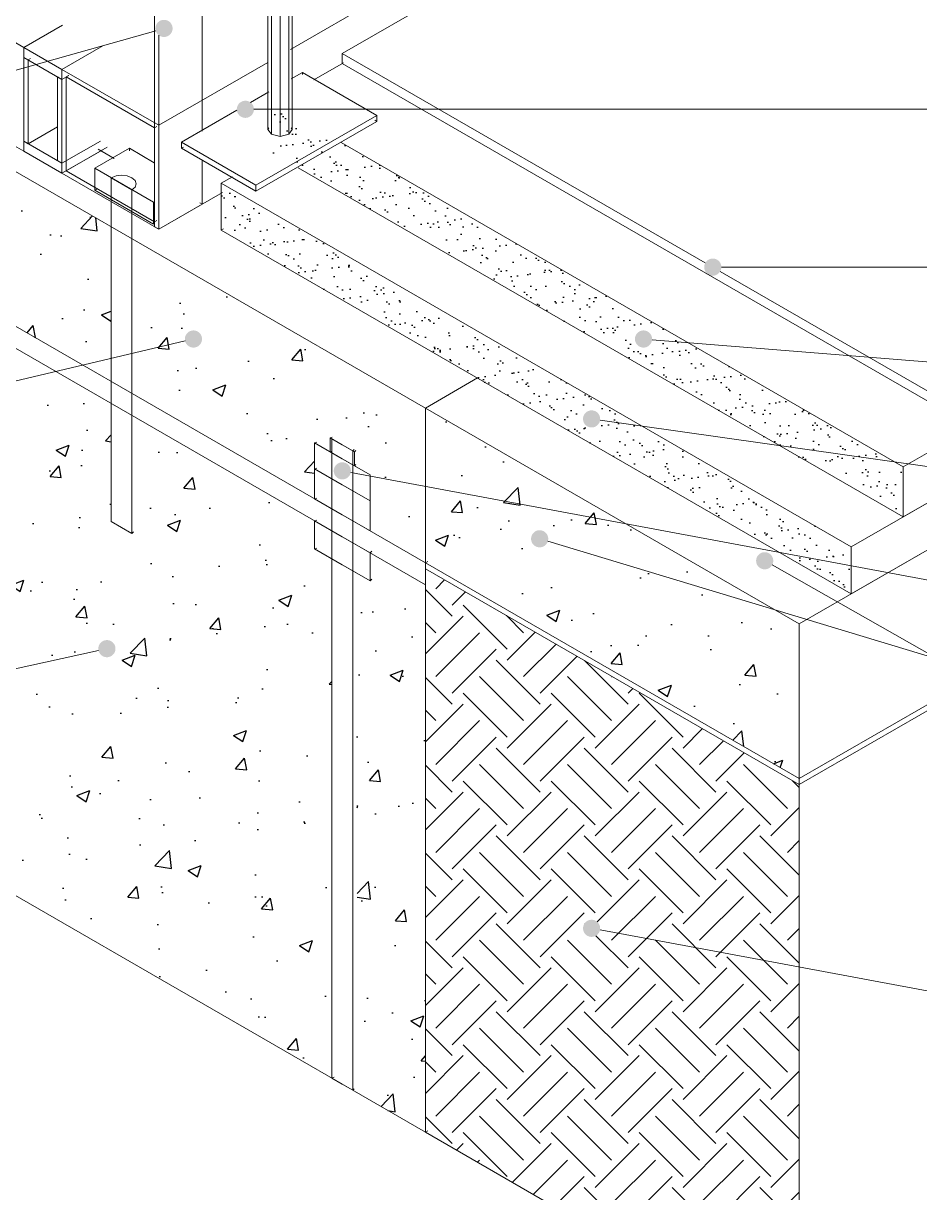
# Model space of a CAD drawing. Header units: millimetres. Extents: x 0 to 297, y 0 to 420.
# Drawn here: x 90.25 to 126.86, y 58.61 to 106.4 of the extents above; entities that cross this region are included whole.
import ezdxf

# ---------------------------------------------------------------- set-up
doc = ezdxf.new("R2010")
doc.units = ezdxf.units.MM
for name, color, linetype in [('2-DETALLES-ARISTAS', 7, 'Continuous'), ('2-DETALLES-RAYADOS', 8, 'Continuous'), ('3-TEXTOS', 7, 'Continuous')]:
    doc.layers.add(name, color=color, linetype=linetype)

msp = doc.modelspace()

# ---------------------------------------------------------------- hatches: boundary and pattern name
at = {"layer": '2-DETALLES-RAYADOS'}
h = msp.add_hatch(dxfattribs=at)
h.set_pattern_fill('AR-CONC', scale=0.03)
h.paths.add_polyline_path([(93.838, 91.765), (93.838, 98.093), (78.317, 107.054), (78.317, 100.726)])
h = msp.add_hatch(dxfattribs=at)
h.set_pattern_fill('AR-SAND', scale=0.02)
h.paths.add_polyline_path([(126.188, 88.275), (126.188, 88.275), (100.449, 103.135), (100.449, 101.094), (100.449, 101.094), (126.188, 86.233)])
h.paths.add_polyline_path([(115.929, 93.468), (115.924, 93.434), (115.916, 93.401), (115.904, 93.368), (115.89, 93.337), (115.872, 93.308), (115.852, 93.28), (115.829, 93.255), (115.803, 93.232), (115.776, 93.211), (115.746, 93.194), (115.715, 93.179), (115.683, 93.167), (115.649, 93.159), (115.616, 93.154), (115.581, 93.152), (115.547, 93.154), (115.513, 93.159), (115.48, 93.167), (115.447, 93.179), (115.416, 93.194), (115.387, 93.211), (115.359, 93.232), (115.334, 93.255), (115.31, 93.28), (115.29, 93.308), (115.273, 93.337), (115.258, 93.368), (115.246, 93.401), (115.238, 93.434), (115.233, 93.468), (115.231, 93.502), (115.233, 93.537), (115.238, 93.571), (115.246, 93.604), (115.258, 93.636), (115.273, 93.668), (115.29, 93.697), (115.31, 93.724), (115.334, 93.75), (115.359, 93.773), (115.387, 93.793), (115.416, 93.811), (115.447, 93.826), (115.48, 93.837), (115.513, 93.846), (115.547, 93.851), (115.581, 93.852), (115.616, 93.851), (115.649, 93.846), (115.683, 93.837), (115.715, 93.826), (115.746, 93.811), (115.776, 93.793), (115.803, 93.773), (115.829, 93.75), (115.852, 93.724), (115.872, 93.697), (115.89, 93.668), (115.904, 93.636), (115.916, 93.604), (115.924, 93.571), (115.929, 93.537), (115.931, 93.502)])
h = msp.add_hatch(dxfattribs=at)
h.set_pattern_fill('AR-CONC', scale=0.03)
h.paths.add_polyline_path([(93.838, 86.05), (93.838, 90.867), (83.926, 96.589), (78.317, 99.828), (78.317, 77.456), (102.854, 63.29), (102.854, 84.519), (102.146, 84.927), (102.146, 86.07), (102.854, 85.662), (102.854, 85.662), (94.862, 90.276), (94.862, 85.805), (94.817, 85.672), (94.686, 85.56), (93.838, 86.05)])
h.paths.add_polyline_path([(82.266, 87.555), (82.258, 87.522), (82.246, 87.49), (82.232, 87.459), (82.214, 87.429), (82.194, 87.402), (82.171, 87.376), (82.145, 87.353), (82.118, 87.333), (82.088, 87.315), (82.057, 87.3), (82.025, 87.289), (81.991, 87.28), (81.958, 87.275), (81.923, 87.274), (81.889, 87.275), (81.855, 87.28), (81.822, 87.289), (81.789, 87.3), (81.758, 87.315), (81.729, 87.333), (81.701, 87.353), (81.676, 87.376), (81.652, 87.402), (81.632, 87.429), (81.614, 87.459), (81.6, 87.49), (81.588, 87.522), (81.58, 87.555), (81.575, 87.589), (81.573, 87.624), (81.575, 87.658), (81.58, 87.692), (81.588, 87.725), (81.6, 87.758), (81.614, 87.789), (81.632, 87.818), (81.652, 87.846), (81.676, 87.871), (81.701, 87.894), (81.729, 87.915), (81.758, 87.932), (81.789, 87.947), (81.822, 87.959), (81.855, 87.967), (81.889, 87.972), (81.923, 87.974), (81.958, 87.972), (81.991, 87.967), (82.025, 87.959), (82.057, 87.947), (82.088, 87.932), (82.118, 87.915), (82.145, 87.894), (82.171, 87.871), (82.194, 87.846), (82.214, 87.818), (82.232, 87.789), (82.246, 87.758), (82.258, 87.725), (82.266, 87.692), (82.271, 87.658), (82.273, 87.624), (82.271, 87.589)])
h.paths.add_polyline_path([(94.009, 80.812), (94.004, 80.779), (93.996, 80.745), (93.984, 80.713), (93.97, 80.682), (93.952, 80.652), (93.932, 80.625), (93.908, 80.599), (93.883, 80.576), (93.855, 80.556), (93.826, 80.538), (93.795, 80.523), (93.762, 80.512), (93.729, 80.503), (93.695, 80.498), (93.661, 80.497), (93.627, 80.498), (93.593, 80.503), (93.56, 80.512), (93.527, 80.523), (93.496, 80.538), (93.466, 80.556), (93.439, 80.576), (93.414, 80.599), (93.39, 80.625), (93.37, 80.652), (93.352, 80.682), (93.338, 80.713), (93.326, 80.745), (93.318, 80.779), (93.313, 80.812), (93.311, 80.847), (93.313, 80.881), (93.318, 80.915), (93.326, 80.948), (93.338, 80.981), (93.352, 81.012), (93.37, 81.041), (93.39, 81.069), (93.414, 81.094), (93.439, 81.118), (93.466, 81.138), (93.496, 81.155), (93.527, 81.17), (93.56, 81.182), (93.593, 81.19), (93.627, 81.195), (93.661, 81.197), (93.695, 81.195), (93.729, 81.19), (93.762, 81.182), (93.795, 81.17), (93.826, 81.155), (93.855, 81.138), (93.883, 81.118), (93.908, 81.094), (93.932, 81.069), (93.952, 81.041), (93.97, 81.012), (93.984, 80.981), (93.996, 80.948), (94.004, 80.915), (94.009, 80.881), (94.011, 80.847)])
h = msp.add_hatch(dxfattribs=at)
h.set_pattern_fill('AR-SAND', scale=0.02)
h.paths.add_polyline_path([(124.067, 83.09), (124.067, 85.009), (98.328, 99.869), (98.328, 97.95), (124.067, 83.09)])
h.paths.add_polyline_path([(113.808, 90.202), (113.803, 90.168), (113.795, 90.135), (113.783, 90.103), (113.768, 90.071), (113.751, 90.042), (113.731, 90.015), (113.707, 89.989), (113.682, 89.966), (113.654, 89.945), (113.625, 89.928), (113.594, 89.913), (113.561, 89.901), (113.528, 89.893), (113.494, 89.888), (113.46, 89.886), (113.425, 89.888), (113.392, 89.893), (113.358, 89.901), (113.326, 89.913), (113.295, 89.928), (113.265, 89.945), (113.238, 89.966), (113.212, 89.989), (113.189, 90.015), (113.169, 90.042), (113.151, 90.071), (113.136, 90.103), (113.125, 90.135), (113.117, 90.168), (113.112, 90.202), (113.11, 90.236), (113.112, 90.271), (113.117, 90.305), (113.125, 90.338), (113.136, 90.37), (113.151, 90.402), (113.169, 90.431), (113.189, 90.458), (113.212, 90.484), (113.238, 90.507), (113.265, 90.528), (113.295, 90.545), (113.326, 90.56), (113.358, 90.571), (113.392, 90.58), (113.425, 90.585), (113.46, 90.586), (113.494, 90.585), (113.528, 90.58), (113.561, 90.571), (113.594, 90.56), (113.625, 90.545), (113.654, 90.528), (113.682, 90.507), (113.707, 90.484), (113.731, 90.458), (113.751, 90.431), (113.768, 90.402), (113.783, 90.37), (113.795, 90.338), (113.803, 90.305), (113.808, 90.271), (113.81, 90.236)])
h = msp.add_hatch(dxfattribs=at)
h.set_pattern_fill('AR-CONC', scale=0.03)
h.paths.add_polyline_path([(102.146, 86.968), (102.146, 88.193), (102.146, 89.254), (102.864, 89.493), (102.888, 89.493), (103.097, 89.563), (103.459, 89.563), (103.668, 89.493), (103.692, 89.493), (104.409, 89.254), (104.823, 88.84), (104.823, 88.362), (104.823, 88.362), (104.823, 88.362), (104.823, 88.362), (104.823, 87.779), (104.823, 87.779), (104.823, 87.301), (104.823, 87.301), (104.823, 87.301), (104.823, 86.076), (104.613, 85.866), (104.823, 85.656), (104.823, 85.423), (106.672, 84.355), (106.672, 90.683), (94.862, 97.502), (94.862, 91.174)])
h.paths.add_polyline_path([(97.532, 93.401), (97.52, 93.368), (97.505, 93.337), (97.488, 93.308), (97.467, 93.28), (97.444, 93.255), (97.418, 93.232), (97.391, 93.211), (97.362, 93.194), (97.33, 93.179), (97.298, 93.167), (97.265, 93.159), (97.231, 93.154), (97.197, 93.152), (97.162, 93.154), (97.128, 93.159), (97.095, 93.167), (97.063, 93.179), (97.031, 93.194), (97.002, 93.211), (96.975, 93.232), (96.949, 93.255), (96.926, 93.28), (96.905, 93.308), (96.888, 93.337), (96.873, 93.368), (96.861, 93.401), (96.853, 93.434), (96.848, 93.468), (96.847, 93.502), (96.848, 93.537), (96.853, 93.571), (96.861, 93.604), (96.873, 93.636), (96.888, 93.668), (96.905, 93.697), (96.926, 93.724), (96.949, 93.75), (96.975, 93.773), (97.002, 93.793), (97.031, 93.811), (97.063, 93.826), (97.095, 93.837), (97.128, 93.846), (97.162, 93.851), (97.197, 93.852), (97.231, 93.851), (97.265, 93.846), (97.298, 93.837), (97.33, 93.826), (97.362, 93.811), (97.391, 93.793), (97.418, 93.773), (97.444, 93.75), (97.467, 93.724), (97.488, 93.697), (97.505, 93.668), (97.52, 93.636), (97.532, 93.604), (97.54, 93.571), (97.545, 93.537), (97.547, 93.502), (97.545, 93.468), (97.54, 93.434)])
h = msp.add_hatch(dxfattribs=at)
h.set_pattern_fill('AR-CONC', scale=0.03)
h.paths.add_polyline_path([(106.672, 84.355), (106.672, 84.355), (121.945, 75.537), (121.945, 81.865), (121.945, 81.865), (121.945, 81.865), (121.945, 81.865), (106.672, 90.683), (106.672, 84.355), (106.672, 84.355)])
h.paths.add_polyline_path([(111.687, 85.303), (111.682, 85.269), (111.674, 85.236), (111.662, 85.204), (111.647, 85.172), (111.63, 85.143), (111.609, 85.116), (111.586, 85.09), (111.56, 85.067), (111.533, 85.046), (111.504, 85.029), (111.472, 85.014), (111.44, 85.002), (111.407, 84.994), (111.373, 84.989), (111.339, 84.987), (111.304, 84.989), (111.27, 84.994), (111.237, 85.002), (111.205, 85.014), (111.173, 85.029), (111.144, 85.046), (111.117, 85.067), (111.091, 85.09), (111.068, 85.116), (111.047, 85.143), (111.03, 85.172), (111.015, 85.204), (111.004, 85.236), (110.995, 85.269), (110.99, 85.303), (110.989, 85.337), (110.99, 85.372), (110.995, 85.406), (111.004, 85.439), (111.015, 85.471), (111.03, 85.503), (111.047, 85.532), (111.068, 85.559), (111.091, 85.585), (111.117, 85.608), (111.144, 85.629), (111.173, 85.646), (111.205, 85.661), (111.237, 85.673), (111.27, 85.681), (111.304, 85.686), (111.339, 85.687), (111.373, 85.686), (111.407, 85.681), (111.44, 85.672), (111.472, 85.661), (111.504, 85.646), (111.533, 85.629), (111.56, 85.608), (111.586, 85.585), (111.609, 85.559), (111.63, 85.532), (111.647, 85.503), (111.662, 85.471), (111.674, 85.439), (111.682, 85.406), (111.687, 85.372), (111.689, 85.337)])
h = msp.add_hatch(dxfattribs=at)
h.set_pattern_fill('AR-CONC', scale=0.03)
h.paths.add_polyline_path([(104.409, 84.764), (103.878, 85.07), (103.878, 85.07), (104.409, 84.764), (104.409, 83.62), (103.878, 83.927), (103.878, 63.045), (103.832, 62.912), (103.702, 62.8), (106.672, 61.085), (106.672, 61.085), (106.672, 83.457), (104.823, 84.525), (104.823, 84.035), (104.409, 83.62)])
h = msp.add_hatch(dxfattribs=at)
h.set_pattern_fill('EARTH', scale=0.4, angle=45)
h.paths.add_polyline_path([(106.672, 84.11), (106.672, 84.11), (106.672, 61.085), (121.945, 52.267), (121.945, 75.292)])
h.paths.add_polyline_path([(113.808, 69.381), (113.803, 69.348), (113.795, 69.314), (113.783, 69.282), (113.768, 69.251), (113.751, 69.221), (113.731, 69.194), (113.707, 69.168), (113.682, 69.145), (113.654, 69.125), (113.625, 69.107), (113.594, 69.093), (113.561, 69.081), (113.528, 69.073), (113.494, 69.068), (113.46, 69.066), (113.425, 69.068), (113.392, 69.073), (113.358, 69.081), (113.326, 69.093), (113.295, 69.107), (113.265, 69.125), (113.238, 69.145), (113.212, 69.168), (113.189, 69.194), (113.169, 69.221), (113.151, 69.251), (113.136, 69.282), (113.125, 69.314), (113.117, 69.348), (113.112, 69.381), (113.11, 69.416), (113.112, 69.45), (113.117, 69.484), (113.125, 69.517), (113.136, 69.55), (113.151, 69.581), (113.169, 69.61), (113.189, 69.638), (113.212, 69.663), (113.238, 69.687), (113.265, 69.707), (113.295, 69.725), (113.326, 69.739), (113.358, 69.751), (113.392, 69.759), (113.425, 69.764), (113.46, 69.766), (113.494, 69.764), (113.528, 69.759), (113.561, 69.751), (113.594, 69.739), (113.625, 69.725), (113.654, 69.707), (113.682, 69.687), (113.707, 69.663), (113.731, 69.638), (113.751, 69.61), (113.768, 69.581), (113.783, 69.55), (113.795, 69.517), (113.803, 69.484), (113.808, 69.45), (113.81, 69.416)])
at = {"layer": '3-TEXTOS'}
h = msp.add_hatch(color=7, dxfattribs=at)
h.dxf.hatch_style = 1
h.paths.add_polyline_path([(96.344, 106.199), (96.343, 106.164), (96.338, 106.131), (96.329, 106.097), (96.318, 106.065), (96.303, 106.034), (96.285, 106.004), (96.265, 105.977), (96.242, 105.951), (96.216, 105.928), (96.189, 105.908), (96.16, 105.89), (96.128, 105.875), (96.096, 105.864), (96.063, 105.855), (96.029, 105.85), (95.994, 105.849), (95.96, 105.85), (95.926, 105.855), (95.893, 105.864), (95.86, 105.875), (95.829, 105.89), (95.8, 105.908), (95.772, 105.928), (95.747, 105.951), (95.724, 105.977), (95.703, 106.004), (95.686, 106.034), (95.671, 106.065), (95.659, 106.097), (95.651, 106.131), (95.646, 106.164), (95.644, 106.199), (95.646, 106.233), (95.651, 106.267), (95.659, 106.3), (95.671, 106.333), (95.686, 106.364), (95.703, 106.393), (95.724, 106.421), (95.747, 106.446), (95.772, 106.47), (95.8, 106.49), (95.829, 106.507), (95.86, 106.522), (95.893, 106.534), (95.926, 106.542), (95.96, 106.547), (95.994, 106.549), (96.029, 106.547), (96.063, 106.542), (96.096, 106.534), (96.128, 106.522), (96.16, 106.507), (96.189, 106.49), (96.216, 106.47), (96.242, 106.446), (96.265, 106.421), (96.285, 106.393), (96.303, 106.364), (96.318, 106.333), (96.329, 106.3), (96.338, 106.267), (96.343, 106.233)])
h = msp.add_hatch(color=7, dxfattribs=at)
h.dxf.hatch_style = 1
h.paths.add_polyline_path([(99.668, 102.892), (99.666, 102.858), (99.661, 102.824), (99.653, 102.791), (99.641, 102.758), (99.626, 102.727), (99.609, 102.698), (99.588, 102.67), (99.565, 102.645), (99.54, 102.621), (99.512, 102.601), (99.483, 102.583), (99.452, 102.569), (99.419, 102.557), (99.386, 102.549), (99.352, 102.544), (99.318, 102.542), (99.283, 102.544), (99.25, 102.549), (99.216, 102.557), (99.184, 102.569), (99.153, 102.583), (99.123, 102.601), (99.096, 102.621), (99.07, 102.645), (99.047, 102.67), (99.027, 102.698), (99.009, 102.727), (98.994, 102.758), (98.983, 102.791), (98.974, 102.824), (98.969, 102.858), (98.968, 102.892), (98.969, 102.926), (98.974, 102.96), (98.983, 102.993), (98.994, 103.026), (99.009, 103.057), (99.027, 103.087), (99.047, 103.114), (99.07, 103.14), (99.096, 103.163), (99.123, 103.183), (99.153, 103.201), (99.184, 103.215), (99.216, 103.227), (99.25, 103.235), (99.283, 103.24), (99.318, 103.242), (99.352, 103.24), (99.386, 103.235), (99.419, 103.227), (99.452, 103.215), (99.483, 103.201), (99.512, 103.183), (99.54, 103.163), (99.565, 103.14), (99.588, 103.114), (99.609, 103.087), (99.626, 103.057), (99.641, 103.026), (99.653, 102.993), (99.661, 102.96), (99.666, 102.926)])
h = msp.add_hatch(color=7, dxfattribs=at)
h.dxf.hatch_style = 1
h.paths.add_polyline_path([(118.76, 96.442), (118.758, 96.407), (118.753, 96.373), (118.745, 96.34), (118.733, 96.308), (118.718, 96.277), (118.701, 96.247), (118.68, 96.22), (118.657, 96.194), (118.631, 96.171), (118.604, 96.151), (118.575, 96.133), (118.543, 96.118), (118.511, 96.107), (118.478, 96.098), (118.444, 96.093), (118.41, 96.092), (118.375, 96.093), (118.341, 96.098), (118.308, 96.107), (118.276, 96.118), (118.244, 96.133), (118.215, 96.151), (118.188, 96.171), (118.162, 96.194), (118.139, 96.22), (118.118, 96.247), (118.101, 96.277), (118.086, 96.308), (118.075, 96.34), (118.066, 96.373), (118.061, 96.407), (118.06, 96.442), (118.061, 96.476), (118.066, 96.51), (118.075, 96.543), (118.086, 96.576), (118.101, 96.607), (118.118, 96.636), (118.139, 96.664), (118.162, 96.689), (118.188, 96.712), (118.215, 96.733), (118.244, 96.75), (118.276, 96.765), (118.308, 96.777), (118.341, 96.785), (118.375, 96.79), (118.41, 96.792), (118.444, 96.79), (118.478, 96.785), (118.511, 96.777), (118.543, 96.765), (118.575, 96.75), (118.604, 96.733), (118.631, 96.712), (118.657, 96.689), (118.68, 96.664), (118.701, 96.636), (118.718, 96.607), (118.733, 96.576), (118.745, 96.543), (118.753, 96.51), (118.758, 96.476)])
h = msp.add_hatch(color=7, dxfattribs=at)
h.dxf.hatch_style = 1
h.paths.add_polyline_path([(97.547, 93.502), (97.545, 93.468), (97.54, 93.434), (97.532, 93.401), (97.52, 93.368), (97.505, 93.337), (97.488, 93.308), (97.467, 93.28), (97.444, 93.255), (97.418, 93.232), (97.391, 93.211), (97.362, 93.194), (97.33, 93.179), (97.298, 93.167), (97.265, 93.159), (97.231, 93.154), (97.197, 93.152), (97.162, 93.154), (97.128, 93.159), (97.095, 93.167), (97.063, 93.179), (97.031, 93.194), (97.002, 93.211), (96.975, 93.232), (96.949, 93.255), (96.926, 93.28), (96.905, 93.308), (96.888, 93.337), (96.873, 93.368), (96.861, 93.401), (96.853, 93.434), (96.848, 93.468), (96.847, 93.502), (96.848, 93.537), (96.853, 93.571), (96.861, 93.604), (96.873, 93.636), (96.888, 93.668), (96.905, 93.697), (96.926, 93.724), (96.949, 93.75), (96.975, 93.773), (97.002, 93.793), (97.031, 93.811), (97.063, 93.826), (97.095, 93.837), (97.128, 93.846), (97.162, 93.851), (97.197, 93.852), (97.231, 93.851), (97.265, 93.846), (97.298, 93.837), (97.33, 93.826), (97.362, 93.811), (97.391, 93.793), (97.418, 93.773), (97.444, 93.75), (97.467, 93.724), (97.488, 93.697), (97.505, 93.668), (97.52, 93.636), (97.532, 93.604), (97.54, 93.571), (97.545, 93.537)])
h = msp.add_hatch(color=7, dxfattribs=at)
h.dxf.hatch_style = 1
h.paths.add_polyline_path([(115.931, 93.502), (115.929, 93.468), (115.924, 93.434), (115.916, 93.401), (115.904, 93.368), (115.89, 93.337), (115.872, 93.308), (115.852, 93.28), (115.829, 93.255), (115.803, 93.232), (115.776, 93.211), (115.746, 93.194), (115.715, 93.179), (115.683, 93.167), (115.649, 93.159), (115.616, 93.154), (115.581, 93.152), (115.547, 93.154), (115.513, 93.159), (115.48, 93.167), (115.447, 93.179), (115.416, 93.194), (115.387, 93.211), (115.359, 93.232), (115.334, 93.255), (115.31, 93.28), (115.29, 93.308), (115.273, 93.337), (115.258, 93.368), (115.246, 93.401), (115.238, 93.434), (115.233, 93.468), (115.231, 93.502), (115.233, 93.537), (115.238, 93.571), (115.246, 93.604), (115.258, 93.636), (115.273, 93.668), (115.29, 93.697), (115.31, 93.724), (115.334, 93.75), (115.359, 93.773), (115.387, 93.793), (115.416, 93.811), (115.447, 93.826), (115.48, 93.837), (115.513, 93.846), (115.547, 93.851), (115.581, 93.852), (115.616, 93.851), (115.649, 93.846), (115.683, 93.837), (115.715, 93.826), (115.746, 93.811), (115.776, 93.793), (115.803, 93.773), (115.829, 93.75), (115.852, 93.724), (115.872, 93.697), (115.89, 93.668), (115.904, 93.636), (115.916, 93.604), (115.924, 93.571), (115.929, 93.537)])
h = msp.add_hatch(color=7, dxfattribs=at)
h.dxf.hatch_style = 1
h.paths.add_polyline_path([(113.81, 90.236), (113.808, 90.202), (113.803, 90.168), (113.795, 90.135), (113.783, 90.103), (113.768, 90.071), (113.751, 90.042), (113.731, 90.015), (113.707, 89.989), (113.682, 89.966), (113.654, 89.945), (113.625, 89.928), (113.594, 89.913), (113.561, 89.901), (113.528, 89.893), (113.494, 89.888), (113.46, 89.886), (113.425, 89.888), (113.392, 89.893), (113.358, 89.901), (113.326, 89.913), (113.295, 89.928), (113.265, 89.945), (113.238, 89.966), (113.212, 89.989), (113.189, 90.015), (113.169, 90.042), (113.151, 90.071), (113.136, 90.103), (113.125, 90.135), (113.117, 90.168), (113.112, 90.202), (113.11, 90.236), (113.112, 90.271), (113.117, 90.305), (113.125, 90.338), (113.136, 90.37), (113.151, 90.402), (113.169, 90.431), (113.189, 90.458), (113.212, 90.484), (113.238, 90.507), (113.265, 90.528), (113.295, 90.545), (113.326, 90.56), (113.358, 90.571), (113.392, 90.58), (113.425, 90.585), (113.46, 90.586), (113.494, 90.585), (113.528, 90.58), (113.561, 90.571), (113.594, 90.56), (113.625, 90.545), (113.654, 90.528), (113.682, 90.507), (113.707, 90.484), (113.731, 90.458), (113.751, 90.431), (113.768, 90.402), (113.783, 90.37), (113.795, 90.338), (113.803, 90.305), (113.808, 90.271)])
h = msp.add_hatch(color=7, dxfattribs=at)
h.dxf.hatch_style = 1
h.paths.add_polyline_path([(103.628, 88.114), (103.626, 88.079), (103.621, 88.045), (103.613, 88.012), (103.601, 87.98), (103.586, 87.948), (103.569, 87.919), (103.548, 87.892), (103.525, 87.866), (103.5, 87.843), (103.472, 87.823), (103.443, 87.805), (103.412, 87.79), (103.379, 87.779), (103.346, 87.77), (103.312, 87.765), (103.278, 87.764), (103.243, 87.765), (103.209, 87.77), (103.176, 87.779), (103.144, 87.79), (103.112, 87.805), (103.083, 87.823), (103.056, 87.843), (103.03, 87.866), (103.007, 87.892), (102.987, 87.919), (102.969, 87.948), (102.954, 87.98), (102.943, 88.012), (102.934, 88.045), (102.929, 88.079), (102.928, 88.114), (102.929, 88.148), (102.934, 88.182), (102.943, 88.215), (102.954, 88.248), (102.969, 88.279), (102.987, 88.308), (103.007, 88.335), (103.03, 88.361), (103.056, 88.384), (103.083, 88.405), (103.112, 88.422), (103.144, 88.437), (103.176, 88.449), (103.209, 88.457), (103.243, 88.462), (103.278, 88.464), (103.312, 88.462), (103.346, 88.457), (103.379, 88.449), (103.412, 88.437), (103.443, 88.422), (103.472, 88.405), (103.5, 88.384), (103.525, 88.361), (103.548, 88.335), (103.569, 88.308), (103.586, 88.279), (103.601, 88.247), (103.613, 88.215), (103.621, 88.182), (103.626, 88.148)])
h = msp.add_hatch(color=7, dxfattribs=at)
h.dxf.hatch_style = 1
h.paths.add_polyline_path([(111.689, 85.337), (111.687, 85.303), (111.682, 85.269), (111.674, 85.236), (111.662, 85.204), (111.647, 85.172), (111.63, 85.143), (111.609, 85.116), (111.586, 85.09), (111.56, 85.067), (111.533, 85.046), (111.504, 85.029), (111.472, 85.014), (111.44, 85.002), (111.407, 84.994), (111.373, 84.989), (111.339, 84.987), (111.304, 84.989), (111.27, 84.994), (111.237, 85.002), (111.205, 85.014), (111.173, 85.029), (111.144, 85.046), (111.117, 85.067), (111.091, 85.09), (111.068, 85.116), (111.047, 85.143), (111.03, 85.172), (111.015, 85.204), (111.004, 85.236), (110.995, 85.269), (110.99, 85.303), (110.989, 85.337), (110.99, 85.372), (110.995, 85.406), (111.004, 85.439), (111.015, 85.471), (111.03, 85.503), (111.047, 85.532), (111.068, 85.559), (111.091, 85.585), (111.117, 85.608), (111.144, 85.629), (111.173, 85.646), (111.205, 85.661), (111.237, 85.673), (111.27, 85.681), (111.304, 85.686), (111.339, 85.687), (111.373, 85.686), (111.407, 85.681), (111.44, 85.672), (111.472, 85.661), (111.504, 85.646), (111.533, 85.629), (111.56, 85.608), (111.586, 85.585), (111.609, 85.559), (111.63, 85.532), (111.647, 85.503), (111.662, 85.471), (111.674, 85.439), (111.682, 85.406), (111.687, 85.372)])
h = msp.add_hatch(color=7, dxfattribs=at)
h.dxf.hatch_style = 1
h.paths.add_polyline_path([(120.881, 84.439), (120.879, 84.405), (120.874, 84.371), (120.866, 84.338), (120.854, 84.305), (120.839, 84.274), (120.822, 84.245), (120.802, 84.217), (120.778, 84.192), (120.753, 84.169), (120.725, 84.148), (120.696, 84.131), (120.665, 84.116), (120.632, 84.104), (120.599, 84.096), (120.565, 84.091), (120.531, 84.089), (120.496, 84.091), (120.463, 84.096), (120.429, 84.104), (120.397, 84.116), (120.366, 84.131), (120.336, 84.148), (120.309, 84.169), (120.283, 84.192), (120.26, 84.217), (120.24, 84.245), (120.222, 84.274), (120.207, 84.305), (120.196, 84.338), (120.188, 84.371), (120.183, 84.405), (120.181, 84.439), (120.183, 84.474), (120.188, 84.508), (120.196, 84.541), (120.207, 84.573), (120.222, 84.605), (120.24, 84.634), (120.26, 84.661), (120.283, 84.687), (120.309, 84.71), (120.336, 84.73), (120.366, 84.748), (120.397, 84.763), (120.429, 84.774), (120.463, 84.783), (120.496, 84.788), (120.531, 84.789), (120.565, 84.788), (120.599, 84.783), (120.632, 84.774), (120.665, 84.763), (120.696, 84.748), (120.725, 84.73), (120.753, 84.71), (120.778, 84.687), (120.802, 84.661), (120.822, 84.634), (120.839, 84.605), (120.854, 84.573), (120.866, 84.541), (120.874, 84.508), (120.879, 84.474)])
h = msp.add_hatch(color=7, dxfattribs=at)
h.dxf.hatch_style = 1
h.paths.add_polyline_path([(94.011, 80.847), (94.009, 80.812), (94.004, 80.779), (93.996, 80.745), (93.984, 80.713), (93.97, 80.682), (93.952, 80.652), (93.932, 80.625), (93.908, 80.599), (93.883, 80.576), (93.855, 80.556), (93.826, 80.538), (93.795, 80.523), (93.762, 80.512), (93.729, 80.503), (93.695, 80.498), (93.661, 80.497), (93.627, 80.498), (93.593, 80.503), (93.56, 80.512), (93.527, 80.523), (93.496, 80.538), (93.466, 80.556), (93.439, 80.576), (93.414, 80.599), (93.39, 80.625), (93.37, 80.652), (93.352, 80.682), (93.338, 80.713), (93.326, 80.745), (93.318, 80.779), (93.313, 80.812), (93.311, 80.847), (93.313, 80.881), (93.318, 80.915), (93.326, 80.948), (93.338, 80.981), (93.352, 81.012), (93.37, 81.041), (93.39, 81.069), (93.414, 81.094), (93.439, 81.118), (93.466, 81.138), (93.496, 81.155), (93.527, 81.17), (93.56, 81.182), (93.593, 81.19), (93.627, 81.195), (93.661, 81.197), (93.695, 81.195), (93.729, 81.19), (93.762, 81.182), (93.795, 81.17), (93.826, 81.155), (93.855, 81.138), (93.883, 81.118), (93.908, 81.094), (93.932, 81.069), (93.952, 81.041), (93.97, 81.012), (93.984, 80.981), (93.996, 80.948), (94.004, 80.915), (94.009, 80.881)])
h = msp.add_hatch(color=7, dxfattribs=at)
h.dxf.hatch_style = 1
h.paths.add_polyline_path([(113.81, 69.416), (113.808, 69.381), (113.803, 69.348), (113.795, 69.314), (113.783, 69.282), (113.768, 69.251), (113.751, 69.221), (113.731, 69.194), (113.707, 69.168), (113.682, 69.145), (113.654, 69.125), (113.625, 69.107), (113.594, 69.093), (113.561, 69.081), (113.528, 69.073), (113.494, 69.068), (113.46, 69.066), (113.425, 69.068), (113.392, 69.073), (113.358, 69.081), (113.326, 69.093), (113.295, 69.107), (113.265, 69.125), (113.238, 69.145), (113.212, 69.168), (113.189, 69.194), (113.169, 69.221), (113.151, 69.251), (113.136, 69.282), (113.125, 69.314), (113.117, 69.348), (113.112, 69.381), (113.11, 69.416), (113.112, 69.45), (113.117, 69.484), (113.125, 69.517), (113.136, 69.55), (113.151, 69.581), (113.169, 69.61), (113.189, 69.638), (113.212, 69.663), (113.238, 69.687), (113.265, 69.707), (113.295, 69.725), (113.326, 69.739), (113.358, 69.751), (113.392, 69.759), (113.425, 69.764), (113.46, 69.766), (113.494, 69.764), (113.528, 69.759), (113.561, 69.751), (113.594, 69.739), (113.625, 69.725), (113.654, 69.707), (113.682, 69.687), (113.707, 69.663), (113.731, 69.638), (113.751, 69.61), (113.768, 69.581), (113.783, 69.55), (113.795, 69.517), (113.803, 69.484), (113.808, 69.45)])

# ---------------------------------------------------------------- linework, layer by layer
at = {"layer": '2-DETALLES-ARISTAS', "color": 7, "lineweight": 18}
for p, q in [((95.606, 116.464), (95.606, 98.093)), ((101.159, 105.341), (120.531, 116.525)), ((103.278, 105.176), (120.955, 115.382)), ((101.232, 108.197), (101.232, 102.073)), ((100.232, 107.669), (100.232, 102.073)), ((100.379, 101.869), (100.379, 107.782)), ((100.732, 107.908), (100.732, 101.785)), ((101.086, 107.993), (101.086, 101.869)), ((78.317, 107.054), (106.672, 90.683)), ((97.55, 107.129), (97.55, 102.002)), ((90.267, 105.421), (91.843, 106.331)), ((90.267, 105.421), (91.843, 106.331)), ((89.136, 106.074), (90.267, 105.421)), ((95.782, 105.921), (95.782, 97.991)), ((90.267, 105.421), (90.267, 101.175)), ((90.267, 105.421), (91.823, 104.523)), ((90.267, 105.013), (90.267, 105.421)), ((91.823, 104.523), (93.491, 105.486)), ((91.823, 104.523), (93.491, 105.486)), ((103.278, 105.176), (118.106, 96.615)), ((103.278, 104.768), (103.278, 105.176)), ((91.823, 104.115), (90.267, 105.013)), ((90.267, 105.013), (90.444, 104.911)), ((90.267, 101.583), (90.267, 105.013)), ((90.444, 104.911), (90.537, 104.964)), ((90.444, 104.911), (90.444, 101.481)), ((95.782, 102.237), (100.232, 104.805)), ((102.12, 104.099), (103.326, 104.795)), ((129.017, 89.908), (103.278, 104.768)), ((91.646, 104.217), (91.823, 104.115)), ((91.646, 100.787), (91.646, 104.217)), ((91.823, 104.523), (95.782, 102.237)), ((91.823, 100.277), (91.823, 104.523)), ((91.823, 104.523), (91.823, 104.115)), ((91.823, 104.115), (92.101, 104.275)), ((91.823, 104.115), (92.101, 104.275)), ((91.999, 104.217), (92.092, 104.27)), ((91.999, 100.379), (91.999, 104.217)), ((91.999, 104.217), (95.606, 102.135)), ((101.193, 104.136), (101.651, 104.4)), ((104.692, 102.645), (101.651, 104.4)), ((101.651, 104.4), (101.651, 104.319)), ((91.823, 104.115), (91.823, 100.685)), ((99.526, 103.173), (100.277, 103.607)), ((96.702, 101.543), (98.97, 102.852)), ((99.742, 99.787), (104.692, 102.645)), ((99.742, 99.542), (104.692, 102.4)), ((104.6, 102.453), (104.692, 102.4)), ((104.692, 102.4), (104.692, 102.645)), ((90.267, 101.175), (89.136, 101.828)), ((90.444, 101.481), (91.649, 102.177)), ((95.606, 102.135), (95.698, 102.188)), ((95.606, 102.135), (95.606, 98.297)), ((95.782, 102.237), (95.782, 97.991)), ((100.232, 102.073), (100.281, 102.141)), ((100.379, 101.869), (100.232, 102.073)), ((100.732, 101.785), (100.379, 101.869)), ((101.086, 101.869), (100.732, 101.785)), ((101.232, 102.073), (101.086, 101.869)), ((101.183, 102.141), (101.232, 102.073)), ((90.267, 101.583), (91.823, 100.685)), ((90.267, 101.175), (90.267, 101.583)), ((90.444, 101.481), (90.267, 101.583)), ((91.823, 100.685), (93.398, 101.595)), ((91.823, 100.685), (93.398, 101.595)), ((93.668, 101.342), (91.999, 100.379)), ((96.702, 101.543), (99.742, 99.787)), ((96.702, 101.298), (96.702, 101.543)), ((96.793, 101.351), (96.702, 101.298)), ((103.227, 101.531), (126.188, 88.275)), ((91.823, 100.277), (90.267, 101.175)), ((93.491, 101.24), (91.823, 100.277)), ((91.823, 100.277), (93.491, 101.24)), ((93.166, 100.481), (94.58, 101.298)), ((93.31, 101.256), (93.958, 100.882)), ((95.598, 100.71), (94.58, 101.298)), ((94.58, 101.298), (94.58, 101.198)), ((99.742, 99.542), (96.702, 101.298)), ((106.672, 84.355), (78.317, 100.726)), ((78.317, 100.726), (106.672, 84.355)), ((91.823, 100.685), (91.646, 100.787)), ((91.823, 100.685), (91.823, 100.277)), ((95.606, 98.297), (91.999, 100.379)), ((93.166, 100.481), (95.57, 99.093)), ((93.166, 99.583), (93.166, 100.481)), ((97.55, 100.827), (97.55, 99.011)), ((126.188, 86.233), (101.468, 100.506)), ((95.782, 97.991), (91.823, 100.277)), ((94.033, 100.168), (93.838, 100.093)), ((93.838, 100.093), (93.838, 86.05)), ((94.686, 99.603), (93.838, 100.093)), ((93.838, 86.05), (93.838, 100.093)), ((93.838, 100.093), (94.262, 99.848)), ((94.262, 100.195), (94.033, 100.168)), ((94.492, 100.168), (94.262, 100.195)), ((94.686, 100.093), (94.492, 100.168)), ((94.817, 99.981), (94.686, 100.093)), ((94.862, 99.848), (94.817, 99.981)), ((98.328, 99.869), (98.792, 100.136)), ((126.188, 88.275), (146.694, 100.114)), ((106.672, 83.457), (78.317, 99.828)), ((78.317, 99.828), (106.672, 83.457)), ((93.255, 99.634), (93.166, 99.583)), ((95.57, 98.195), (93.166, 99.583)), ((94.262, 99.848), (94.686, 99.603)), ((94.686, 99.603), (94.817, 99.716)), ((94.686, 85.56), (94.686, 99.603)), ((94.686, 99.603), (94.686, 85.56)), ((94.817, 99.716), (94.862, 99.848)), ((95.782, 97.991), (98.378, 99.489)), ((98.328, 99.869), (124.067, 85.009)), ((98.328, 97.95), (98.328, 99.869)), ((99.742, 99.787), (99.742, 99.542)), ((95.57, 99.093), (95.57, 98.195)), ((95.782, 97.991), (97.55, 99.011)), ((97.55, 99.011), (97.458, 99.065)), ((95.606, 98.297), (95.698, 98.351)), ((95.606, 98.093), (95.782, 97.991)), ((98.421, 98.004), (98.328, 97.95)), ((124.067, 85.009), (146.694, 98.072)), ((126.188, 86.233), (146.694, 98.072)), ((124.067, 83.09), (98.328, 97.95)), ((118.711, 96.265), (129.017, 90.316)), ((121.945, 81.865), (146.694, 96.154)), ((124.067, 83.09), (146.694, 96.154)), ((106.672, 90.683), (108.804, 91.914)), ((106.672, 90.683), (108.804, 91.914)), ((106.672, 90.683), (121.945, 81.865)), ((106.672, 84.355), (106.672, 90.683)), ((106.672, 90.683), (106.672, 84.355)), ((102.861, 89.485), (102.783, 89.458)), ((102.783, 89.458), (102.783, 88.887)), ((103.773, 88.887), (102.783, 89.458)), ((102.783, 88.887), (102.783, 89.458)), ((102.783, 89.458), (103.278, 89.173)), ((102.854, 89.418), (102.854, 63.29)), ((103.702, 88.928), (102.854, 89.418)), ((102.854, 63.29), (102.854, 89.418)), ((102.854, 89.418), (103.278, 89.173)), ((121.945, 75.537), (146.694, 89.826)), ((121.945, 75.537), (146.694, 89.826)), ((121.945, 75.292), (146.694, 89.581)), ((121.945, 75.292), (146.694, 89.581)), ((102.236, 89.284), (102.146, 89.254)), ((102.146, 89.254), (102.146, 88.193)), ((104.409, 87.948), (102.146, 89.254)), ((102.146, 88.193), (102.146, 89.254)), ((102.146, 89.254), (103.278, 88.601)), ((102.783, 88.887), (102.861, 88.913)), ((103.278, 89.173), (103.702, 88.928)), ((103.278, 89.173), (103.773, 88.887)), ((103.702, 88.928), (103.767, 88.984)), ((103.702, 62.8), (103.702, 88.928)), ((103.702, 88.928), (103.702, 62.8)), ((103.773, 88.887), (103.833, 88.947)), ((102.783, 88.887), (103.773, 88.315)), ((103.278, 88.601), (102.783, 88.887)), ((103.773, 88.315), (103.278, 88.601)), ((103.278, 88.601), (104.409, 87.948)), ((103.773, 88.315), (103.773, 88.887)), ((103.773, 88.887), (103.773, 88.315)), ((102.146, 88.193), (102.236, 88.223)), ((102.236, 88.223), (102.146, 88.193)), ((102.146, 88.193), (104.409, 86.886)), ((103.278, 87.54), (102.146, 88.193)), ((102.146, 88.193), (102.146, 86.968)), ((104.409, 86.886), (102.146, 88.193)), ((102.146, 86.968), (102.146, 88.193)), ((102.146, 88.193), (103.278, 87.54)), ((103.833, 88.376), (103.773, 88.315)), ((104.409, 86.886), (104.409, 87.948)), ((104.409, 87.948), (104.409, 86.886)), ((126.188, 88.275), (126.188, 86.233)), ((104.409, 86.886), (103.278, 87.54)), ((103.278, 87.54), (104.409, 86.886)), ((102.146, 86.968), (102.236, 86.998)), ((102.146, 86.968), (104.409, 85.662)), ((103.278, 86.315), (102.146, 86.968)), ((104.409, 85.662), (104.409, 86.886)), ((104.409, 86.886), (104.409, 85.662)), ((93.838, 86.05), (94.686, 85.56)), ((94.262, 85.805), (93.838, 86.05)), ((102.236, 86.1), (102.146, 86.07)), ((102.146, 86.07), (102.146, 84.927)), ((104.409, 84.764), (102.146, 86.07)), ((102.146, 84.927), (102.146, 86.07)), ((102.146, 86.07), (103.278, 85.417)), ((104.409, 85.662), (103.278, 86.315)), ((94.686, 85.56), (94.262, 85.805)), ((94.752, 85.616), (94.686, 85.56)), ((103.278, 85.417), (104.409, 84.764)), ((102.146, 84.927), (102.236, 84.957)), ((102.146, 84.927), (104.409, 83.62)), ((103.278, 84.274), (102.146, 84.927)), ((104.409, 84.764), (104.478, 84.833)), ((104.409, 83.62), (104.409, 84.764)), ((104.409, 84.764), (104.409, 83.62)), ((124.067, 85.009), (124.067, 83.09)), ((104.409, 83.62), (103.278, 84.274)), ((106.765, 84.409), (106.672, 84.355)), ((106.672, 84.355), (106.765, 84.409)), ((106.672, 84.355), (106.765, 84.409)), ((106.672, 84.355), (106.765, 84.409)), ((121.945, 75.537), (106.672, 84.355)), ((106.672, 84.355), (106.672, 83.457)), ((106.672, 84.355), (121.945, 75.537)), ((106.672, 84.11), (106.672, 84.355)), ((104.478, 83.69), (104.409, 83.62)), ((121.945, 75.292), (106.672, 84.11)), ((106.672, 84.11), (121.945, 75.292)), ((106.672, 61.085), (106.672, 84.11)), ((106.672, 83.457), (106.672, 61.085)), ((121.945, 81.865), (121.945, 75.537)), ((106.672, 61.085), (78.317, 77.456)), ((121.945, 75.537), (121.945, 75.292)), ((121.945, 75.292), (121.945, 52.267)), ((102.854, 63.29), (102.951, 63.327)), ((102.854, 63.29), (103.702, 62.8)), ((103.278, 63.045), (102.854, 63.29)), ((103.702, 62.8), (103.278, 63.045)), ((103.767, 62.856), (103.702, 62.8)), ((106.672, 61.085), (106.765, 61.139)), ((106.765, 61.139), (106.672, 61.085)), ((121.945, 52.267), (106.672, 61.085))]:
    msp.add_line(p, q, dxfattribs=at)
at = {"layer": '3-TEXTOS', "color": 7, "lineweight": 15}
for points in [[(95.658, 106.104), (56.306, 95.026), (52.906, 95.026)], [(99.668, 102.892), (148.694, 102.892), (152.094, 102.892)], [(118.76, 96.442), (148.694, 96.442), (152.094, 96.442)], [(96.856, 93.422), (56.306, 83.826), (52.906, 83.826)], [(115.93, 93.474), (148.694, 90.842), (152.094, 90.842)], [(113.806, 90.187), (148.694, 85.242), (152.094, 85.242)], [(103.622, 88.049), (148.694, 79.642), (152.094, 79.642)], [(111.674, 85.236), (148.694, 74.042), (152.094, 74.042)], [(120.835, 84.267), (148.694, 68.442), (152.094, 68.442)], [(93.319, 80.772), (56.306, 72.626), (52.906, 72.626)], [(113.804, 69.352), (148.694, 62.842), (152.094, 62.842)]]:
    msp.add_lwpolyline(points, dxfattribs=at)

doc.saveas('drawing.dxf')
